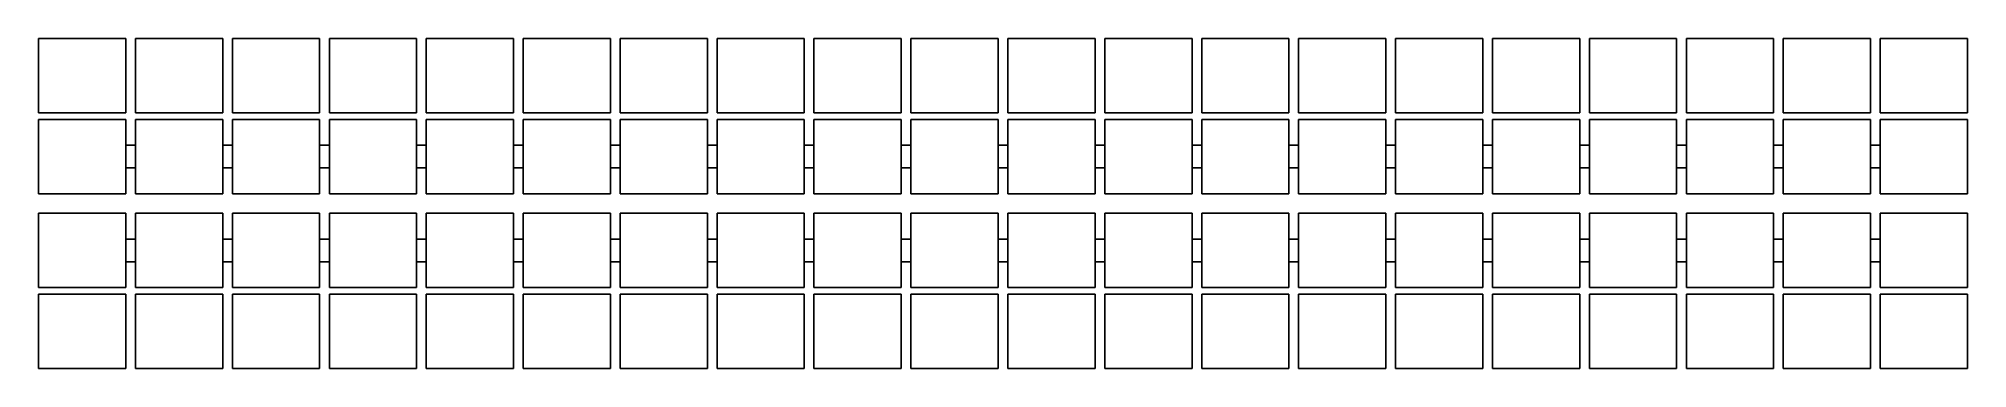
# Model space of a CAD drawing. Header units: metres. Extents: x 3 to 1197, y -102 to 102.
import ezdxf

# ---------------------------------------------------------------- set-up
doc = ezdxf.new("R2010")
doc.units = ezdxf.units.M

msp = doc.modelspace()

# ---------------------------------------------------------------- linework, layer by layer
at = {"layer": 'TREAD'}
for p, q in [((57, 102), (3, 102)), ((3, 102), (3, 56)), ((57, 56), (57, 102)), ((117, 102), (63, 102)), ((63, 102), (63, 56)), ((117, 56), (117, 102)), ((177, 102), (123, 102)), ((123, 102), (123, 56)), ((177, 56), (177, 102)), ((237, 102), (183, 102)), ((183, 102), (183, 56)), ((237, 56), (237, 102)), ((297, 102), (243, 102)), ((243, 102), (243, 56)), ((297, 56), (297, 102)), ((357, 102), (303, 102)), ((303, 102), (303, 56)), ((357, 56), (357, 102)), ((417, 102), (363, 102)), ((363, 102), (363, 56)), ((417, 56), (417, 102)), ((477, 102), (423, 102)), ((423, 102), (423, 56)), ((477, 56), (477, 102)), ((537, 102), (483, 102)), ((483, 102), (483, 56)), ((537, 56), (537, 102)), ((597, 102), (543, 102)), ((543, 102), (543, 56)), ((597, 56), (597, 102)), ((657, 102), (603, 102)), ((603, 102), (603, 56)), ((657, 56), (657, 102)), ((717, 102), (663, 102)), ((663, 102), (663, 56)), ((717, 56), (717, 102)), ((777, 102), (723, 102)), ((723, 102), (723, 56)), ((777, 56), (777, 102)), ((837, 102), (783, 102)), ((783, 102), (783, 56)), ((837, 56), (837, 102)), ((897, 102), (843, 102)), ((843, 102), (843, 56)), ((897, 56), (897, 102)), ((957, 102), (903, 102)), ((903, 102), (903, 56)), ((957, 56), (957, 102)), ((1017, 102), (963, 102)), ((963, 102), (963, 56)), ((1017, 56), (1017, 102)), ((1077, 102), (1023, 102)), ((1023, 102), (1023, 56)), ((1077, 56), (1077, 102)), ((1137, 102), (1083, 102)), ((1083, 102), (1083, 56)), ((1137, 56), (1137, 102)), ((1197, 102), (1143, 102)), ((1143, 102), (1143, 56)), ((1197, 56), (1197, 102)), ((3, 56), (57, 56)), ((57, 52), (3, 52)), ((3, 52), (3, 6)), ((57, 6), (57, 52)), ((63, 56), (117, 56)), ((117, 52), (63, 52)), ((63, 52), (63, 6)), ((117, 6), (117, 52)), ((123, 56), (177, 56)), ((177, 52), (123, 52)), ((123, 52), (123, 6)), ((177, 6), (177, 52)), ((183, 56), (237, 56)), ((237, 52), (183, 52)), ((183, 52), (183, 6)), ((237, 6), (237, 52)), ((243, 56), (297, 56)), ((297, 52), (243, 52)), ((243, 52), (243, 6)), ((297, 6), (297, 52)), ((303, 56), (357, 56)), ((357, 52), (303, 52)), ((303, 52), (303, 6)), ((357, 6), (357, 52)), ((363, 56), (417, 56)), ((417, 52), (363, 52)), ((363, 52), (363, 6)), ((417, 6), (417, 52)), ((423, 56), (477, 56)), ((477, 52), (423, 52)), ((423, 52), (423, 6)), ((477, 6), (477, 52)), ((483, 56), (537, 56)), ((537, 52), (483, 52)), ((483, 52), (483, 6)), ((537, 6), (537, 52)), ((543, 56), (597, 56)), ((597, 52), (543, 52)), ((543, 52), (543, 6)), ((597, 6), (597, 52)), ((603, 56), (657, 56)), ((657, 52), (603, 52)), ((603, 52), (603, 6)), ((657, 6), (657, 52)), ((663, 56), (717, 56)), ((717, 52), (663, 52)), ((663, 52), (663, 6)), ((717, 6), (717, 52)), ((723, 56), (777, 56)), ((777, 52), (723, 52)), ((723, 52), (723, 6)), ((777, 6), (777, 52)), ((783, 56), (837, 56)), ((837, 52), (783, 52)), ((783, 52), (783, 6)), ((837, 6), (837, 52)), ((843, 56), (897, 56)), ((897, 52), (843, 52)), ((843, 52), (843, 6)), ((897, 6), (897, 52)), ((903, 56), (957, 56)), ((957, 52), (903, 52)), ((903, 52), (903, 6)), ((957, 6), (957, 52)), ((963, 56), (1017, 56)), ((1017, 52), (963, 52)), ((963, 52), (963, 6)), ((1017, 6), (1017, 52)), ((1023, 56), (1077, 56)), ((1077, 52), (1023, 52)), ((1023, 52), (1023, 6)), ((1077, 6), (1077, 52)), ((1083, 56), (1137, 56)), ((1137, 52), (1083, 52)), ((1083, 52), (1083, 6)), ((1137, 6), (1137, 52)), ((1143, 56), (1197, 56)), ((1197, 52), (1143, 52)), ((1143, 52), (1143, 6)), ((1197, 6), (1197, 52)), ((57, 36), (63, 36)), ((117, 36), (123, 36)), ((177, 36), (183, 36)), ((237, 36), (243, 36)), ((297, 36), (303, 36)), ((357, 36), (363, 36)), ((417, 36), (423, 36)), ((477, 36), (483, 36)), ((537, 36), (543, 36)), ((597, 36), (603, 36)), ((657, 36), (663, 36)), ((717, 36), (723, 36)), ((777, 36), (783, 36)), ((837, 36), (843, 36)), ((897, 36), (903, 36)), ((957, 36), (963, 36)), ((1017, 36), (1023, 36)), ((1077, 36), (1083, 36)), ((1137, 36), (1143, 36)), ((57, 22), (63, 22)), ((117, 22), (123, 22)), ((177, 22), (183, 22)), ((237, 22), (243, 22)), ((297, 22), (303, 22)), ((357, 22), (363, 22)), ((417, 22), (423, 22)), ((477, 22), (483, 22)), ((537, 22), (543, 22)), ((597, 22), (603, 22)), ((657, 22), (663, 22)), ((717, 22), (723, 22)), ((777, 22), (783, 22)), ((837, 22), (843, 22)), ((897, 22), (903, 22)), ((957, 22), (963, 22)), ((1017, 22), (1023, 22)), ((1077, 22), (1083, 22)), ((1137, 22), (1143, 22)), ((3, 6), (57, 6)), ((63, 6), (117, 6)), ((123, 6), (177, 6)), ((183, 6), (237, 6)), ((243, 6), (297, 6)), ((303, 6), (357, 6)), ((363, 6), (417, 6)), ((423, 6), (477, 6)), ((483, 6), (537, 6)), ((543, 6), (597, 6)), ((603, 6), (657, 6)), ((663, 6), (717, 6)), ((723, 6), (777, 6)), ((783, 6), (837, 6)), ((843, 6), (897, 6)), ((903, 6), (957, 6)), ((963, 6), (1017, 6)), ((1023, 6), (1077, 6)), ((1083, 6), (1137, 6)), ((1143, 6), (1197, 6)), ((57, -6), (3, -6)), ((3, -6), (3, -52)), ((57, -52), (57, -6)), ((117, -6), (63, -6)), ((63, -6), (63, -52)), ((117, -52), (117, -6)), ((177, -6), (123, -6)), ((123, -6), (123, -52)), ((177, -52), (177, -6)), ((237, -6), (183, -6)), ((183, -6), (183, -52)), ((237, -52), (237, -6)), ((297, -6), (243, -6)), ((243, -6), (243, -52)), ((297, -52), (297, -6)), ((357, -6), (303, -6)), ((303, -6), (303, -52)), ((357, -52), (357, -6)), ((417, -6), (363, -6)), ((363, -6), (363, -52)), ((417, -52), (417, -6)), ((477, -6), (423, -6)), ((423, -6), (423, -52)), ((477, -52), (477, -6)), ((537, -6), (483, -6)), ((483, -6), (483, -52)), ((537, -52), (537, -6)), ((597, -6), (543, -6)), ((543, -6), (543, -52)), ((597, -52), (597, -6)), ((657, -6), (603, -6)), ((603, -6), (603, -52)), ((657, -52), (657, -6)), ((717, -6), (663, -6)), ((663, -6), (663, -52)), ((717, -52), (717, -6)), ((777, -6), (723, -6)), ((723, -6), (723, -52)), ((777, -52), (777, -6)), ((837, -6), (783, -6)), ((783, -6), (783, -52)), ((837, -52), (837, -6)), ((897, -6), (843, -6)), ((843, -6), (843, -52)), ((897, -52), (897, -6)), ((957, -6), (903, -6)), ((903, -6), (903, -52)), ((957, -52), (957, -6)), ((1017, -6), (963, -6)), ((963, -6), (963, -52)), ((1017, -52), (1017, -6)), ((1077, -6), (1023, -6)), ((1023, -6), (1023, -52)), ((1077, -52), (1077, -6)), ((1137, -6), (1083, -6)), ((1083, -6), (1083, -52)), ((1137, -52), (1137, -6)), ((1197, -6), (1143, -6)), ((1143, -6), (1143, -52)), ((1197, -52), (1197, -6)), ((57, -22), (63, -22)), ((117, -22), (123, -22)), ((177, -22), (183, -22)), ((237, -22), (243, -22)), ((297, -22), (303, -22)), ((357, -22), (363, -22)), ((417, -22), (423, -22)), ((477, -22), (483, -22)), ((537, -22), (543, -22)), ((597, -22), (603, -22)), ((657, -22), (663, -22)), ((717, -22), (723, -22)), ((777, -22), (783, -22)), ((837, -22), (843, -22)), ((897, -22), (903, -22)), ((957, -22), (963, -22)), ((1017, -22), (1023, -22)), ((1077, -22), (1083, -22)), ((1137, -22), (1143, -22)), ((57, -36), (63, -36)), ((117, -36), (123, -36)), ((177, -36), (183, -36)), ((237, -36), (243, -36)), ((297, -36), (303, -36)), ((357, -36), (363, -36)), ((417, -36), (423, -36)), ((477, -36), (483, -36)), ((537, -36), (543, -36)), ((597, -36), (603, -36)), ((657, -36), (663, -36)), ((717, -36), (723, -36)), ((777, -36), (783, -36)), ((837, -36), (843, -36)), ((897, -36), (903, -36)), ((957, -36), (963, -36)), ((1017, -36), (1023, -36)), ((1077, -36), (1083, -36)), ((1137, -36), (1143, -36)), ((3, -52), (57, -52)), ((57, -56), (3, -56)), ((3, -56), (3, -102)), ((57, -102), (57, -56)), ((63, -52), (117, -52)), ((117, -56), (63, -56)), ((63, -56), (63, -102)), ((117, -102), (117, -56)), ((123, -52), (177, -52)), ((177, -56), (123, -56)), ((123, -56), (123, -102)), ((177, -102), (177, -56)), ((183, -52), (237, -52)), ((237, -56), (183, -56)), ((183, -56), (183, -102)), ((237, -102), (237, -56)), ((243, -52), (297, -52)), ((297, -56), (243, -56)), ((243, -56), (243, -102)), ((297, -102), (297, -56)), ((303, -52), (357, -52)), ((357, -56), (303, -56)), ((303, -56), (303, -102)), ((357, -102), (357, -56)), ((363, -52), (417, -52)), ((417, -56), (363, -56)), ((363, -56), (363, -102)), ((417, -102), (417, -56)), ((423, -52), (477, -52)), ((477, -56), (423, -56)), ((423, -56), (423, -102)), ((477, -102), (477, -56)), ((483, -52), (537, -52)), ((537, -56), (483, -56)), ((483, -56), (483, -102)), ((537, -102), (537, -56)), ((543, -52), (597, -52)), ((597, -56), (543, -56)), ((543, -56), (543, -102)), ((597, -102), (597, -56)), ((603, -52), (657, -52)), ((657, -56), (603, -56)), ((603, -56), (603, -102)), ((657, -102), (657, -56)), ((663, -52), (717, -52)), ((717, -56), (663, -56)), ((663, -56), (663, -102)), ((717, -102), (717, -56)), ((723, -52), (777, -52)), ((777, -56), (723, -56)), ((723, -56), (723, -102)), ((777, -102), (777, -56)), ((783, -52), (837, -52)), ((837, -56), (783, -56)), ((783, -56), (783, -102)), ((837, -102), (837, -56)), ((843, -52), (897, -52)), ((897, -56), (843, -56)), ((843, -56), (843, -102)), ((897, -102), (897, -56)), ((903, -52), (957, -52)), ((957, -56), (903, -56)), ((903, -56), (903, -102)), ((957, -102), (957, -56)), ((963, -52), (1017, -52)), ((1017, -56), (963, -56)), ((963, -56), (963, -102)), ((1017, -102), (1017, -56)), ((1023, -52), (1077, -52)), ((1077, -56), (1023, -56)), ((1023, -56), (1023, -102)), ((1077, -102), (1077, -56)), ((1083, -52), (1137, -52)), ((1137, -56), (1083, -56)), ((1083, -56), (1083, -102)), ((1137, -102), (1137, -56)), ((1143, -52), (1197, -52)), ((1197, -56), (1143, -56)), ((1143, -56), (1143, -102)), ((1197, -102), (1197, -56)), ((3, -102), (57, -102)), ((63, -102), (117, -102)), ((123, -102), (177, -102)), ((183, -102), (237, -102)), ((243, -102), (297, -102)), ((303, -102), (357, -102)), ((363, -102), (417, -102)), ((423, -102), (477, -102)), ((483, -102), (537, -102)), ((543, -102), (597, -102)), ((603, -102), (657, -102)), ((663, -102), (717, -102)), ((723, -102), (777, -102)), ((783, -102), (837, -102)), ((843, -102), (897, -102)), ((903, -102), (957, -102)), ((963, -102), (1017, -102)), ((1023, -102), (1077, -102)), ((1083, -102), (1137, -102)), ((1143, -102), (1197, -102))]:
    msp.add_line(p, q, dxfattribs=at)

doc.saveas('drawing.dxf')
